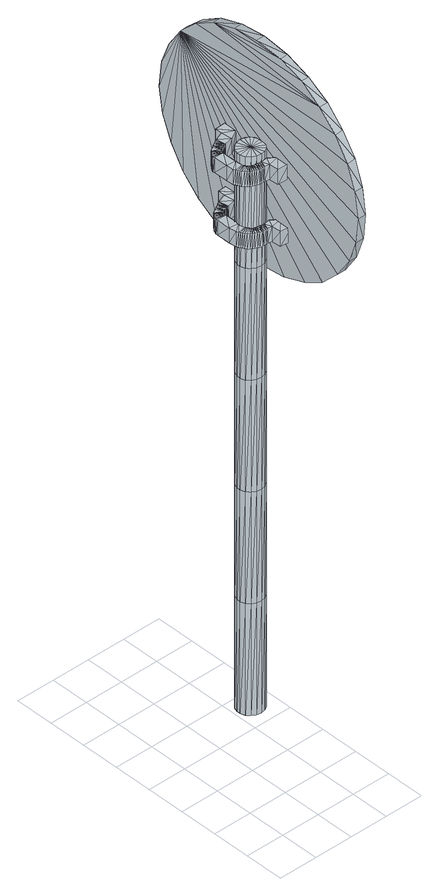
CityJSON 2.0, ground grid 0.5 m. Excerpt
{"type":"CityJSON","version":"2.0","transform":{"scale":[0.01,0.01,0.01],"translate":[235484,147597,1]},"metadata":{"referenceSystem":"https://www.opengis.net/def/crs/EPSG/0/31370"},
"CityObjects":{
"object1":{"type":"GenericCityObject","attributes":{"cluster":78,"mean_distance_to_centroid":0.111,"new_centroid_x":235484.77,"new_centroid_y":147598.2,"mean_distance_to_camera":11.23,"H1":0,"H2":0,"Z_final":108.25,"cluster2":-1,"proj_x":235483.73,"proj_y":147606.12,"id_line":52536,"bearing_l":262.55,"distance":7.99,"orientation":"left","G_obj":82.55},"geometry":[{"type":"MultiSurface","lod":"2","boundaries":[[[0,1,2]],[[2,1,3]],[[3,1,4]],[[4,1,5]],[[5,1,6]],[[1,7,6]],[[1,8,7]],[[1,9,8]],[[1,10,9]],[[1,11,10]],[[1,12,11]],[[1,13,12]],[[1,14,13]],[[15,14,1]],[[16,15,1]],[[17,16,1]],[[18,17,1]],[[0,18,1]],[[19,20,0]],[[19,0,2]],[[21,19,2]],[[21,2,3]],[[21,3,22]],[[22,3,4]],[[22,4,23]],[[23,4,5]],[[23,5,24]],[[24,5,6]],[[24,6,25]],[[25,6,7]],[[25,7,26]],[[26,7,8]],[[26,8,27]],[[8,9,27]],[[27,9,28]],[[9,10,28]],[[10,29,28]],[[10,11,29]],[[11,30,29]],[[11,12,30]],[[30,12,31]],[[31,12,13]],[[31,13,32]],[[32,13,14]],[[32,14,33]],[[33,14,15]],[[33,15,34]],[[34,15,16]],[[34,16,35]],[[35,16,17]],[[36,35,17]],[[18,36,17]],[[20,36,18]],[[20,18,0]],[[37,38,20]],[[37,20,19]],[[39,37,19]],[[21,39,19]],[[39,21,40]],[[40,21,22]],[[40,22,41]],[[41,22,23]],[[41,23,42]],[[42,23,24]],[[42,24,43]],[[43,24,25]],[[43,25,44]],[[44,25,26]],[[26,45,44]],[[26,27,45]],[[27,46,45]],[[27,28,46]],[[28,47,46]],[[28,29,47]],[[47,29,48]],[[29,30,48]],[[48,30,49]],[[49,30,31]],[[49,31,50]],[[50,31,32]],[[50,32,51]],[[51,32,33]],[[51,33,52]],[[52,33,34]],[[52,34,53]],[[53,34,35]],[[54,53,35]],[[54,35,36]],[[38,54,36]],[[38,36,20]],[[55,56,38]],[[55,38,37]],[[57,55,37]],[[57,37,39]],[[57,39,58]],[[58,39,40]],[[58,40,59]],[[59,40,41]],[[59,41,60]],[[60,41,42]],[[60,42,61]],[[61,42,43]],[[61,43,62]],[[62,43,44]],[[44,63,62]],[[44,45,63]],[[45,64,63]],[[45,46,64]],[[46,65,64]],[[46,47,65]],[[47,66,65]],[[47,48,66]],[[66,48,67]],[[67,48,49]],[[67,49,68]],[[68,49,50]],[[68,50,69]],[[69,50,51]],[[69,51,70]],[[70,51,52]],[[70,52,71]],[[71,52,53]],[[72,71,53]],[[72,53,54]],[[56,72,54]],[[56,54,38]],[[73,74,56]],[[73,56,55]],[[75,73,55]],[[75,55,57]],[[75,57,76]],[[76,57,58]],[[76,58,77]],[[77,58,59]],[[77,59,78]],[[78,59,60]],[[78,60,79]],[[79,60,61]],[[79,61,80]],[[80,61,62]],[[62,81,80]],[[62,63,81]],[[63,82,81]],[[63,64,82]],[[64,83,82]],[[64,65,83]],[[65,84,83]],[[65,66,84]],[[84,66,85]],[[85,66,67]],[[85,67,86]],[[86,67,68]],[[86,68,87]],[[87,68,69]],[[87,69,88]],[[88,69,70]],[[88,70,89]],[[89,70,71]],[[90,89,71]],[[90,71,72]],[[74,90,72]],[[74,72,56]],[[91,92,74]],[[91,74,73]],[[93,91,73]],[[93,73,75]],[[93,75,94]],[[94,75,76]],[[94,76,95]],[[95,76,77]],[[95,77,96]],[[96,77,78]],[[96,78,97]],[[97,78,79]],[[97,79,98]],[[98,79,80]],[[80,99,98]],[[80,81,99]],[[81,100,99]],[[81,82,100]],[[82,101,100]],[[82,83,101]],[[83,102,101]],[[83,84,102]],[[102,84,103]],[[103,84,85]],[[103,85,104]],[[104,85,86]],[[104,86,105]],[[105,86,87]],[[105,87,106]],[[106,87,88]],[[106,88,107]],[[107,88,89]],[[108,107,89]],[[108,89,90]],[[92,108,90]],[[92,90,74]],[[92,91,109]],[[91,93,109]],[[93,94,109]],[[94,95,109]],[[95,96,109]],[[109,96,97]],[[109,97,98]],[[109,98,99]],[[109,99,100]],[[109,100,101]],[[109,101,102]],[[109,102,103]],[[109,103,104]],[[105,109,104]],[[106,109,105]],[[107,109,106]],[[108,109,107]],[[92,109,108]],[[110,111,112]],[[113,112,114]],[[115,112,113]],[[116,112,115]],[[117,112,116]],[[118,112,117]],[[119,112,118]],[[120,112,119]],[[121,112,120]],[[122,112,121]],[[122,123,112]],[[123,110,112]],[[111,124,112]],[[124,125,112]],[[125,126,112]],[[126,127,112]],[[127,128,112]],[[128,129,112]],[[129,130,112]],[[130,131,112]],[[112,131,132]],[[131,133,132]],[[131,134,133]],[[133,134,135]],[[133,135,136]],[[135,137,136]],[[133,136,138]],[[136,139,138]],[[136,137,139]],[[137,140,139]],[[137,135,140]],[[135,141,140]],[[135,134,141]],[[134,142,141]],[[134,131,142]],[[131,143,142]],[[131,130,143]],[[143,130,144]],[[144,130,129]],[[144,129,145]],[[145,129,128]],[[145,128,146]],[[146,127,147]],[[147,127,126]],[[147,126,148]],[[148,126,125]],[[148,125,149]],[[149,125,124]],[[150,149,124]],[[150,124,111]],[[151,150,111]],[[151,111,110]],[[152,151,110]],[[152,110,123]],[[146,128,127]],[[153,123,122]],[[154,153,122]],[[154,122,121]],[[155,154,121]],[[155,121,120]],[[156,155,120]],[[156,120,119]],[[157,156,119]],[[157,119,118]],[[157,118,158]],[[158,118,117]],[[158,117,159]],[[153,152,123]],[[159,117,116]],[[159,116,160]],[[160,116,115]],[[160,115,161]],[[161,115,113]],[[161,113,162]],[[162,113,114]],[[162,114,163]],[[163,114,112]],[[163,112,164]],[[164,112,132]],[[132,165,164]],[[132,133,165]],[[133,138,165]],[[138,139,140]],[[161,162,163]],[[160,161,163]],[[159,160,163]],[[158,159,163]],[[157,158,163]],[[156,157,163]],[[155,156,163]],[[154,155,163]],[[153,154,163]],[[153,163,152]],[[152,163,151]],[[151,163,150]],[[150,163,149]],[[149,163,148]],[[148,163,147]],[[147,163,146]],[[146,163,145]],[[145,163,144]],[[144,163,143]],[[143,163,142]],[[163,164,142]],[[142,164,165]],[[142,165,141]],[[165,140,141]],[[165,138,140]],[[166,167,168]],[[168,167,169]],[[170,168,169]],[[170,169,171]],[[170,171,172]],[[172,171,173]],[[172,173,174]],[[174,173,175]],[[174,175,176]],[[176,175,177]],[[176,177,178]],[[178,177,179]],[[178,179,180]],[[180,179,181]],[[180,181,182]],[[182,181,183]],[[182,183,184]],[[184,183,185]],[[184,185,186]],[[186,185,187]],[[186,187,188]],[[188,187,189]],[[188,189,190]],[[190,189,191]],[[192,190,191]],[[192,191,193]],[[194,192,193]],[[194,193,195]],[[196,194,195]],[[196,195,197]],[[198,196,197]],[[198,197,199]],[[200,198,199]],[[200,199,201]],[[202,200,201]],[[202,201,203]],[[204,202,203]],[[204,203,205]],[[206,204,205]],[[206,205,207]],[[208,206,207]],[[208,207,209]],[[210,208,209]],[[210,209,211]],[[212,210,211]],[[212,211,213]],[[214,212,213]],[[214,213,215]],[[216,214,215]],[[216,215,217]],[[216,217,218]],[[218,217,219]],[[218,219,220]],[[220,219,221]],[[220,221,222]],[[222,221,223]],[[222,223,224]],[[224,223,225]],[[224,225,226]],[[226,225,227]],[[226,227,228]],[[228,227,229]],[[228,229,230]],[[230,229,231]],[[230,231,232]],[[232,231,233]],[[232,233,234]],[[234,233,235]],[[234,235,236]],[[236,235,237]],[[236,237,238]],[[238,237,239]],[[240,238,239]],[[240,239,241]],[[240,241,242]],[[242,241,243]],[[243,244,242]],[[243,245,244]],[[244,245,246]],[[246,245,247]],[[246,247,248]],[[248,247,249]],[[248,249,250]],[[250,249,251]],[[250,251,252]],[[252,251,253]],[[252,253,254]],[[254,253,255]],[[254,255,256]],[[256,255,257]],[[256,257,258]],[[258,257,259]],[[258,259,260]],[[260,259,261]],[[260,261,262]],[[262,261,263]],[[262,263,264]],[[264,263,265]],[[264,265,266]],[[266,265,267]],[[266,267,268]],[[268,267,269]],[[268,269,270]],[[270,269,271]],[[271,272,270]],[[271,273,272]],[[273,274,272]],[[273,275,274]],[[275,276,274]],[[275,277,276]],[[277,278,276]],[[277,279,278]],[[279,280,278]],[[279,281,280]],[[281,282,280]],[[281,283,282]],[[283,284,282]],[[283,285,284]],[[285,286,284]],[[285,287,286]],[[287,288,286]],[[287,289,288]],[[289,290,288]],[[289,291,290]],[[291,292,290]],[[291,293,292]],[[292,293,294]],[[294,293,295]],[[294,295,296]],[[296,295,297]],[[296,297,298]],[[298,297,299]],[[298,299,300]],[[300,299,301]],[[300,301,302]],[[302,301,303]],[[302,303,304]],[[304,303,305]],[[304,305,306]],[[306,305,307]],[[306,307,308]],[[308,307,309]],[[308,309,310]],[[310,309,311]],[[310,311,312]],[[312,311,313]],[[312,313,314]],[[314,313,315]],[[315,166,314]],[[315,167,166]],[[169,167,315]],[[169,315,171]],[[171,315,313]],[[173,171,313]],[[173,313,311]],[[175,173,311]],[[175,311,309]],[[177,175,309]],[[177,309,307]],[[179,177,307]],[[179,307,305]],[[181,179,305]],[[181,305,303]],[[183,181,303]],[[183,303,301]],[[183,301,299]],[[185,183,299]],[[185,299,297]],[[187,185,297]],[[187,297,295]],[[189,187,295]],[[189,295,293]],[[189,293,291]],[[189,291,289]],[[191,189,289]],[[191,289,287]],[[193,191,287]],[[195,193,287]],[[195,287,285]],[[197,195,285]],[[199,197,285]],[[201,199,285]],[[201,285,283]],[[203,201,283]],[[205,203,283]],[[205,283,281]],[[205,281,207]],[[207,281,209]],[[209,281,279]],[[209,279,211]],[[211,279,277]],[[211,277,213]],[[213,277,275]],[[213,275,215]],[[215,275,273]],[[215,273,217]],[[217,273,219]],[[219,273,271]],[[219,271,221]],[[221,271,223]],[[223,271,269]],[[223,269,225]],[[225,269,267]],[[225,267,227]],[[227,267,265]],[[227,265,263]],[[227,263,229]],[[229,263,261]],[[229,261,231]],[[231,261,259]],[[231,259,257]],[[231,257,233]],[[233,257,255]],[[233,255,235]],[[235,255,253]],[[235,253,237]],[[253,251,237]],[[237,251,249]],[[237,249,239]],[[249,247,239]],[[239,247,245]],[[239,245,241]],[[241,245,243]],[[240,242,244]],[[168,314,166]],[[170,314,168]],[[170,312,314]],[[172,312,170]],[[172,310,312]],[[174,310,172]],[[174,308,310]],[[176,308,174]],[[176,306,308]],[[178,306,176]],[[178,304,306]],[[180,304,178]],[[180,302,304]],[[182,302,180]],[[182,300,302]],[[182,298,300]],[[184,298,182]],[[184,296,298]],[[186,296,184]],[[186,294,296]],[[188,294,186]],[[188,292,294]],[[188,290,292]],[[188,288,290]],[[190,288,188]],[[190,286,288]],[[192,286,190]],[[194,286,192]],[[194,284,286]],[[196,284,194]],[[198,284,196]],[[200,284,198]],[[200,282,284]],[[202,282,200]],[[204,282,202]],[[204,280,282]],[[204,206,280]],[[206,208,280]],[[208,278,280]],[[208,210,278]],[[210,276,278]],[[210,212,276]],[[212,274,276]],[[212,214,274]],[[214,272,274]],[[214,216,272]],[[216,218,272]],[[218,270,272]],[[218,220,270]],[[220,222,270]],[[222,268,270]],[[222,224,268]],[[224,266,268]],[[224,226,266]],[[226,264,266]],[[226,262,264]],[[226,228,262]],[[228,260,262]],[[228,230,260]],[[230,258,260]],[[230,256,258]],[[230,232,256]],[[232,254,256]],[[232,234,254]],[[234,252,254]],[[234,236,252]],[[252,236,250]],[[236,248,250]],[[236,238,248]],[[248,238,246]],[[238,244,246]],[[238,240,244]],[[316,317,318]],[[318,317,319]],[[320,318,319]],[[320,319,321]],[[320,321,322]],[[322,321,323]],[[322,323,324]],[[324,323,325]],[[324,325,326]],[[326,325,327]],[[326,327,328]],[[328,327,329]],[[328,329,330]],[[330,329,331]],[[330,331,332]],[[332,331,333]],[[332,333,334]],[[334,333,335]],[[334,335,336]],[[336,335,337]],[[336,337,338]],[[338,337,339]],[[338,339,340]],[[340,339,341]],[[342,340,341]],[[342,341,343]],[[344,342,343]],[[344,343,345]],[[346,344,345]],[[346,345,347]],[[348,346,347]],[[348,347,349]],[[350,348,349]],[[350,349,351]],[[352,350,351]],[[352,351,353]],[[354,352,353]],[[354,353,355]],[[356,354,355]],[[356,355,357]],[[358,356,357]],[[358,357,359]],[[360,358,359]],[[360,359,361]],[[362,360,361]],[[362,361,363]],[[364,362,363]],[[364,363,365]],[[366,364,365]],[[366,365,367]],[[366,367,368]],[[368,367,369]],[[368,369,370]],[[370,369,371]],[[370,371,372]],[[372,371,373]],[[372,373,374]],[[374,373,375]],[[374,375,376]],[[376,375,377]],[[376,377,378]],[[378,377,379]],[[378,379,380]],[[380,379,381]],[[380,381,382]],[[382,381,383]],[[382,383,384]],[[384,383,385]],[[384,385,386]],[[386,385,387]],[[386,387,388]],[[388,387,389]],[[390,388,389]],[[390,389,391]],[[390,391,392]],[[392,391,393]],[[393,394,392]],[[393,395,394]],[[394,395,396]],[[396,395,397]],[[396,397,398]],[[398,397,399]],[[398,399,400]],[[400,399,401]],[[400,401,402]],[[402,401,403]],[[402,403,404]],[[404,403,405]],[[404,405,406]],[[406,405,407]],[[406,407,408]],[[408,407,409]],[[408,409,410]],[[410,409,411]],[[410,411,412]],[[412,411,413]],[[412,413,414]],[[414,413,415]],[[414,415,416]],[[416,415,417]],[[416,417,418]],[[418,417,419]],[[418,419,420]],[[420,419,421]],[[421,422,420]],[[421,423,422]],[[423,424,422]],[[423,425,424]],[[425,426,424]],[[425,427,426]],[[427,428,426]],[[427,429,428]],[[429,430,428]],[[429,431,430]],[[431,432,430]],[[431,433,432]],[[433,434,432]],[[433,435,434]],[[435,436,434]],[[435,437,436]],[[437,438,436]],[[437,439,438]],[[439,440,438]],[[439,441,440]],[[441,442,440]],[[441,443,442]],[[442,443,444]],[[444,443,445]],[[444,445,446]],[[446,445,447]],[[446,447,448]],[[448,447,449]],[[448,449,450]],[[450,449,451]],[[450,451,452]],[[452,451,453]],[[452,453,454]],[[454,453,455]],[[454,455,456]],[[456,455,457]],[[456,457,458]],[[458,457,459]],[[458,459,460]],[[460,459,461]],[[460,461,462]],[[462,461,463]],[[462,463,464]],[[464,463,465]],[[465,316,464]],[[465,317,316]],[[319,317,465]],[[319,465,321]],[[321,465,463]],[[323,321,463]],[[323,463,461]],[[325,323,461]],[[325,461,459]],[[327,325,459]],[[327,459,457]],[[329,327,457]],[[329,457,455]],[[331,329,455]],[[331,455,453]],[[333,331,453]],[[333,453,451]],[[333,451,449]],[[335,333,449]],[[335,449,447]],[[337,335,447]],[[337,447,445]],[[339,337,445]],[[339,445,443]],[[339,443,441]],[[339,441,439]],[[341,339,439]],[[341,439,437]],[[343,341,437]],[[345,343,437]],[[345,437,435]],[[347,345,435]],[[349,347,435]],[[351,349,435]],[[351,435,433]],[[353,351,433]],[[355,353,433]],[[355,433,431]],[[355,431,357]],[[357,431,359]],[[359,431,429]],[[359,429,361]],[[361,429,427]],[[361,427,363]],[[363,427,425]],[[363,425,365]],[[365,425,423]],[[365,423,367]],[[367,423,369]],[[369,423,421]],[[369,421,371]],[[371,421,373]],[[373,421,419]],[[373,419,375]],[[375,419,417]],[[375,417,377]],[[377,417,415]],[[377,415,413]],[[377,413,379]],[[379,413,411]],[[379,411,381]],[[381,411,409]],[[381,409,407]],[[381,407,383]],[[383,407,405]],[[383,405,385]],[[385,405,403]],[[385,403,387]],[[403,401,387]],[[387,401,399]],[[387,399,389]],[[399,397,389]],[[389,397,395]],[[389,395,391]],[[391,395,393]],[[390,392,394]],[[318,464,316]],[[320,464,318]],[[320,462,464]],[[322,462,320]],[[322,460,462]],[[324,460,322]],[[324,458,460]],[[326,458,324]],[[326,456,458]],[[328,456,326]],[[328,454,456]],[[330,454,328]],[[330,452,454]],[[332,452,330]],[[332,450,452]],[[332,448,450]],[[334,448,332]],[[334,446,448]],[[336,446,334]],[[336,444,446]],[[338,444,336]],[[338,442,444]],[[338,440,442]],[[338,438,440]],[[340,438,338]],[[340,436,438]],[[342,436,340]],[[344,436,342]],[[344,434,436]],[[346,434,344]],[[348,434,346]],[[350,434,348]],[[350,432,434]],[[352,432,350]],[[354,432,352]],[[354,430,432]],[[354,356,430]],[[356,358,430]],[[358,428,430]],[[358,360,428]],[[360,426,428]],[[360,362,426]],[[362,424,426]],[[362,364,424]],[[364,422,424]],[[364,366,422]],[[366,368,422]],[[368,420,422]],[[368,370,420]],[[370,372,420]],[[372,418,420]],[[372,374,418]],[[374,416,418]],[[374,376,416]],[[376,414,416]],[[376,412,414]],[[376,378,412]],[[378,410,412]],[[378,380,410]],[[380,408,410]],[[380,406,408]],[[380,382,406]],[[382,404,406]],[[382,384,404]],[[384,402,404]],[[384,386,402]],[[402,386,400]],[[386,398,400]],[[386,388,398]],[[398,388,396]],[[388,394,396]],[[388,390,394]]]}]}
},
"vertices":[
[122,197,1],[122,180,1],[116,196,1],[111,193,1],[107,189,1],[105,183,1],[105,178,1],[107,172,1],[111,168,1],[116,165,1],[122,164,1],[128,165,1],[133,168,1],[136,172,1],[138,178,1],[138,183,1],[136,189,1],[133,193,1],[128,196,1],[116,196,150],[122,197,150],[111,193,150],[107,189,150],[105,183,150],[105,178,150],[107,172,150],[111,168,150],[116,165,150],[122,164,150],[128,165,150],[133,168,150],[136,172,150],[138,178,150],[138,183,150],[136,189,150],[133,193,150],[128,196,150],[116,196,299],[122,197,299],[111,193,299],[107,189,299],[105,183,299],[105,178,299],[107,172,299],[111,168,299],[116,165,299],[122,164,299],[128,165,299],[133,168,299],[136,172,299],[138,178,299],[138,183,299],[136,189,299],[133,193,299],[128,196,299],[116,196,448],[122,197,448],[111,193,448],[107,189,448],[105,183,448],[105,178,448],[107,172,448],[111,168,448],[116,165,448],[122,164,448],[128,165,448],[133,168,448],[136,172,448],[138,178,448],[138,183,448],[136,189,448],[133,193,448],[128,196,448],[116,196,597],[122,197,597],[111,193,597],[107,189,597],[105,183,597],[105,178,597],[107,172,597],[111,168,597],[116,165,597],[122,164,597],[128,165,597],[133,168,597],[136,172,597],[138,178,597],[138,183,597],[136,189,597],[133,193,597],[128,196,597],[116,196,746],[122,197,746],[111,193,746],[107,189,746],[105,183,746],[105,178,746],[107,172,746],[111,168,746],[116,165,746],[122,164,746],[128,165,746],[133,168,746],[136,172,746],[138,178,746],[138,183,746],[136,189,746],[133,193,746],[128,196,746],[122,180,746],[140,117,593],[139,89,610],[135,301,822],[136,331,763],[135,319,794],[136,335,728],[137,331,694],[138,319,662],[138,301,634],[139,278,610],[139,250,593],[139,218,581],[140,184,577],[140,149,581],[139,66,634],[139,48,662],[138,37,694],[138,33,728],[137,37,763],[136,48,794],[136,66,822],[135,89,846],[135,278,846],[134,250,864],[135,117,864],[135,149,875],[134,218,875],[134,184,879],[145,218,875],[145,184,879],[145,149,875],[145,117,864],[146,89,846],[146,66,823],[147,48,795],[147,37,763],[148,33,728],[149,37,694],[149,48,662],[150,66,634],[150,89,611],[150,117,593],[150,149,581],[150,184,577],[150,218,581],[150,250,593],[149,278,611],[149,301,634],[148,319,662],[148,331,694],[147,335,728],[146,331,763],[146,319,795],[145,301,823],[145,278,846],[145,250,864],[143,236,652],[143,236,632],[127,235,652],[127,235,632],[127,226,652],[127,226,632],[116,222,652],[116,222,632],[114,221,652],[114,221,632],[112,220,652],[112,220,632],[111,219,652],[111,219,632],[109,218,652],[109,218,632],[107,217,652],[107,217,632],[106,216,652],[106,216,632],[104,215,652],[104,215,632],[99,212,652],[99,212,632],[98,210,652],[98,210,632],[97,209,652],[97,209,632],[96,208,652],[96,208,632],[95,206,652],[95,206,632],[94,204,652],[94,204,632],[94,203,652],[94,203,632],[94,201,652],[94,201,632],[94,183,652],[94,183,632],[95,174,652],[95,174,632],[96,171,652],[96,171,632],[97,169,652],[97,169,632],[98,167,652],[98,167,632],[99,165,652],[99,165,632],[101,163,652],[101,163,632],[103,161,652],[103,161,632],[105,160,652],[105,160,632],[105,159,652],[105,159,632],[107,158,652],[107,158,632],[110,157,652],[110,157,632],[112,156,652],[112,156,632],[115,155,652],[115,155,632],[117,155,652],[117,155,632],[120,155,652],[120,155,632],[122,155,652],[122,155,632],[128,154,652],[128,154,632],[129,142,652],[129,142,632],[144,141,652],[144,141,632],[143,157,652],[143,157,632],[133,164,652],[133,164,632],[125,163,652],[125,163,632],[124,163,652],[124,163,632],[122,163,652],[122,163,632],[120,164,652],[120,164,632],[119,164,652],[119,164,632],[117,164,652],[117,164,632],[115,164,652],[115,164,632],[114,165,652],[114,165,632],[113,165,652],[113,165,632],[112,165,652],[112,165,632],[111,166,652],[111,166,632],[110,167,652],[110,167,632],[109,168,652],[109,168,632],[108,170,652],[108,170,632],[107,171,652],[107,171,632],[107,173,652],[107,173,632],[106,182,652],[106,182,632],[106,201,652],[106,201,632],[106,202,652],[106,202,632],[107,203,652],[107,203,632],[107,204,652],[107,204,632],[108,205,652],[108,205,632],[108,206,652],[108,206,632],[109,207,652],[109,207,632],[110,207,652],[110,207,632],[111,208,652],[111,208,632],[112,208,652],[112,208,632],[114,209,652],[114,209,632],[115,209,652],[115,209,632],[116,210,652],[116,210,632],[117,210,652],[117,210,632],[118,210,652],[118,210,632],[129,212,652],[129,212,632],[141,219,652],[141,219,632],[139,236,737],[139,236,717],[123,235,737],[123,235,717],[123,226,737],[123,226,717],[112,222,737],[112,222,717],[110,221,737],[110,221,717],[108,220,737],[108,220,717],[107,219,737],[107,219,717],[105,218,737],[105,218,717],[103,217,737],[103,217,717],[102,216,737],[102,216,717],[100,215,737],[100,215,717],[95,212,737],[95,212,717],[94,210,737],[94,210,717],[93,209,737],[93,209,717],[92,208,737],[92,208,717],[91,206,737],[91,206,717],[90,204,737],[90,204,717],[90,203,737],[90,203,717],[90,201,737],[90,201,717],[90,183,737],[90,183,717],[91,174,737],[91,174,717],[92,171,737],[92,171,717],[93,169,737],[93,169,717],[94,167,737],[94,167,717],[95,165,737],[95,165,717],[97,163,737],[97,163,717],[99,161,737],[99,161,717],[101,160,737],[101,160,717],[101,159,737],[101,159,717],[103,158,737],[103,158,717],[106,157,737],[106,157,717],[108,156,737],[108,156,717],[111,155,737],[111,155,717],[113,155,737],[113,155,717],[116,155,737],[116,155,717],[118,155,737],[118,155,717],[124,154,737],[124,154,717],[125,142,737],[125,142,717],[140,141,737],[140,141,717],[139,157,737],[139,157,717],[129,164,737],[129,164,717],[121,163,737],[121,163,717],[120,163,737],[120,163,717],[118,163,737],[118,163,717],[116,164,737],[116,164,717],[114,164,737],[114,164,717],[113,164,737],[113,164,717],[111,164,737],[111,164,717],[110,165,737],[110,165,717],[109,165,737],[109,165,717],[108,165,737],[108,165,717],[107,166,737],[107,166,717],[106,167,737],[106,167,717],[105,168,737],[105,168,717],[104,170,737],[104,170,717],[103,171,737],[103,171,717],[103,173,737],[103,173,717],[102,182,737],[102,182,717],[102,201,737],[102,201,717],[102,202,737],[102,202,717],[103,203,737],[103,203,717],[103,204,737],[103,204,717],[104,205,737],[104,205,717],[104,206,737],[104,206,717],[105,207,737],[105,207,717],[106,207,737],[106,207,717],[107,208,737],[107,208,717],[108,208,737],[108,208,717],[110,209,737],[110,209,717],[111,209,737],[111,209,717],[112,210,737],[112,210,717],[113,210,737],[113,210,717],[114,210,737],[114,210,717],[125,212,737],[125,212,717],[137,219,737],[137,219,717]
]}
